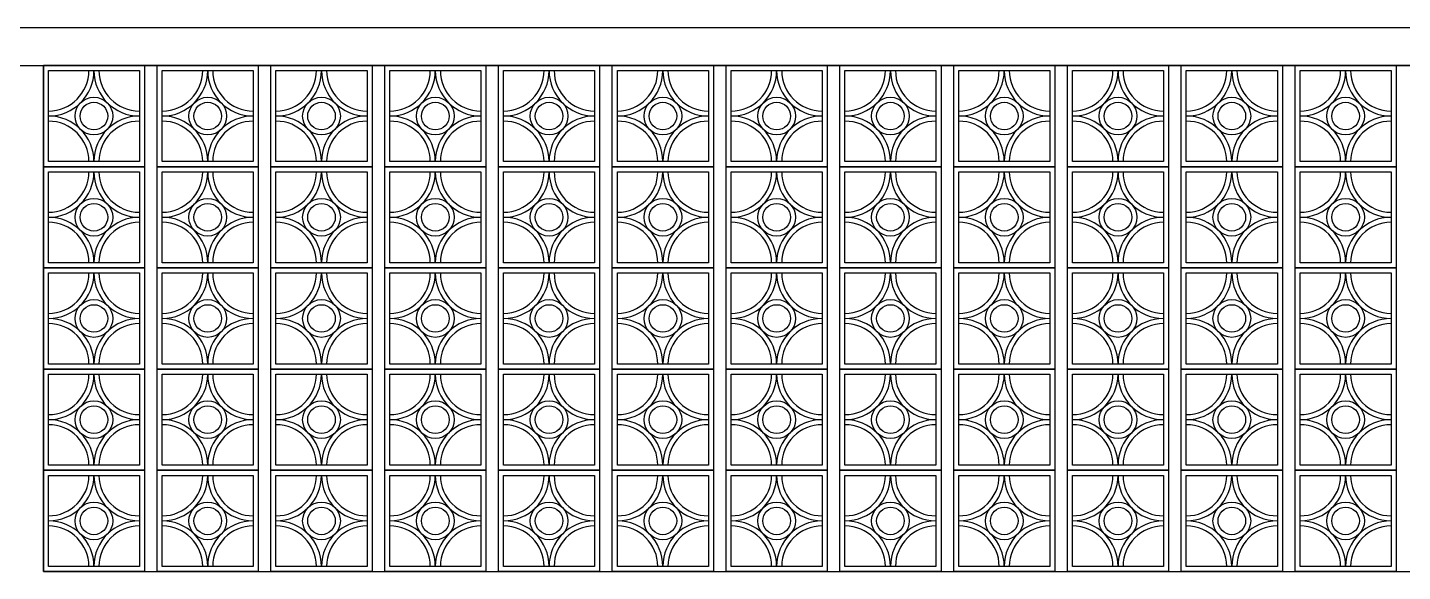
# Model space of a CAD drawing. Header units: metres. Extents: x 1422408 to 2565053, y 3723 to 80428.
# Drawn here: x 2267925.67 to 2267928.389, y 4222.563 to 4223.638 of the extents above; entities that cross this region are included whole.
import ezdxf

# ---------------------------------------------------------------- set-up
doc = ezdxf.new("R2010")
doc.units = ezdxf.units.M
doc.header["$LTSCALE"] = 3.5
doc.header["$MEASUREMENT"] = 0
doc.layers.get('0').update_dxf_attribs({"linetype": 'CONTINUOUS'})

msp = doc.modelspace()

# ---------------------------------------------------------------- linework, layer by layer
for p, q in [((2267907.48324, 4223.63794), (2267947.06833, 4223.63794)), ((2267907.48343, 4223.56294), (2267947.06853, 4223.56294))]:
    msp.add_line(p, q)
for points in [[(2267925.70107, 4223.56294), (2267925.90107, 4223.56294), (2267925.90107, 4223.36294), (2267925.70107, 4223.36294)], [(2267925.70107, 4222.56294), (2267930.85107, 4222.56294), (2267930.85107, 4223.56294), (2267925.70107, 4223.56294)], [(2267925.71107, 4223.55294), (2267925.89107, 4223.55294), (2267925.89107, 4223.37294), (2267925.71107, 4223.37294)], [(2267925.92607, 4223.56294), (2267926.12607, 4223.56294), (2267926.12607, 4223.36294), (2267925.92607, 4223.36294)], [(2267925.93607, 4223.55294), (2267926.11607, 4223.55294), (2267926.11607, 4223.37294), (2267925.93607, 4223.37294)], [(2267926.15107, 4223.56294), (2267926.35107, 4223.56294), (2267926.35107, 4223.36294), (2267926.15107, 4223.36294)], [(2267926.16107, 4223.55294), (2267926.34107, 4223.55294), (2267926.34107, 4223.37294), (2267926.16107, 4223.37294)], [(2267926.37607, 4223.56294), (2267926.57607, 4223.56294), (2267926.57607, 4223.36294), (2267926.37607, 4223.36294)], [(2267926.38607, 4223.55294), (2267926.56607, 4223.55294), (2267926.56607, 4223.37294), (2267926.38607, 4223.37294)], [(2267926.60107, 4223.56294), (2267926.80107, 4223.56294), (2267926.80107, 4223.36294), (2267926.60107, 4223.36294)], [(2267926.61107, 4223.55294), (2267926.79107, 4223.55294), (2267926.79107, 4223.37294), (2267926.61107, 4223.37294)], [(2267926.82607, 4223.56294), (2267927.02607, 4223.56294), (2267927.02607, 4223.36294), (2267926.82607, 4223.36294)], [(2267926.83607, 4223.55294), (2267927.01607, 4223.55294), (2267927.01607, 4223.37294), (2267926.83607, 4223.37294)], [(2267927.05107, 4223.56294), (2267927.25107, 4223.56294), (2267927.25107, 4223.36294), (2267927.05107, 4223.36294)], [(2267927.06107, 4223.55294), (2267927.24107, 4223.55294), (2267927.24107, 4223.37294), (2267927.06107, 4223.37294)], [(2267927.27607, 4223.56294), (2267927.47607, 4223.56294), (2267927.47607, 4223.36294), (2267927.27607, 4223.36294)], [(2267927.28607, 4223.55294), (2267927.46607, 4223.55294), (2267927.46607, 4223.37294), (2267927.28607, 4223.37294)], [(2267927.50107, 4223.56294), (2267927.70107, 4223.56294), (2267927.70107, 4223.36294), (2267927.50107, 4223.36294)], [(2267927.51107, 4223.55294), (2267927.69107, 4223.55294), (2267927.69107, 4223.37294), (2267927.51107, 4223.37294)], [(2267927.72607, 4223.56294), (2267927.92607, 4223.56294), (2267927.92607, 4223.36294), (2267927.72607, 4223.36294)], [(2267927.73607, 4223.55294), (2267927.91607, 4223.55294), (2267927.91607, 4223.37294), (2267927.73607, 4223.37294)], [(2267927.95107, 4223.56294), (2267928.15107, 4223.56294), (2267928.15107, 4223.36294), (2267927.95107, 4223.36294)], [(2267927.96107, 4223.55294), (2267928.14107, 4223.55294), (2267928.14107, 4223.37294), (2267927.96107, 4223.37294)], [(2267928.17607, 4223.56294), (2267928.37607, 4223.56294), (2267928.37607, 4223.36294), (2267928.17607, 4223.36294)], [(2267928.18607, 4223.55294), (2267928.36607, 4223.55294), (2267928.36607, 4223.37294), (2267928.18607, 4223.37294)], [(2267925.70107, 4223.36294), (2267925.90107, 4223.36294), (2267925.90107, 4223.16294), (2267925.70107, 4223.16294)], [(2267925.92607, 4223.36294), (2267926.12607, 4223.36294), (2267926.12607, 4223.16294), (2267925.92607, 4223.16294)], [(2267926.15107, 4223.36294), (2267926.35107, 4223.36294), (2267926.35107, 4223.16294), (2267926.15107, 4223.16294)], [(2267926.37607, 4223.36294), (2267926.57607, 4223.36294), (2267926.57607, 4223.16294), (2267926.37607, 4223.16294)], [(2267926.60107, 4223.36294), (2267926.80107, 4223.36294), (2267926.80107, 4223.16294), (2267926.60107, 4223.16294)], [(2267926.82607, 4223.36294), (2267927.02607, 4223.36294), (2267927.02607, 4223.16294), (2267926.82607, 4223.16294)], [(2267927.05107, 4223.36294), (2267927.25107, 4223.36294), (2267927.25107, 4223.16294), (2267927.05107, 4223.16294)], [(2267927.27607, 4223.36294), (2267927.47607, 4223.36294), (2267927.47607, 4223.16294), (2267927.27607, 4223.16294)], [(2267927.50107, 4223.36294), (2267927.70107, 4223.36294), (2267927.70107, 4223.16294), (2267927.50107, 4223.16294)], [(2267927.72607, 4223.36294), (2267927.92607, 4223.36294), (2267927.92607, 4223.16294), (2267927.72607, 4223.16294)], [(2267927.95107, 4223.36294), (2267928.15107, 4223.36294), (2267928.15107, 4223.16294), (2267927.95107, 4223.16294)], [(2267928.17607, 4223.36294), (2267928.37607, 4223.36294), (2267928.37607, 4223.16294), (2267928.17607, 4223.16294)], [(2267925.71107, 4223.35294), (2267925.89107, 4223.35294), (2267925.89107, 4223.17294), (2267925.71107, 4223.17294)], [(2267925.93607, 4223.35294), (2267926.11607, 4223.35294), (2267926.11607, 4223.17294), (2267925.93607, 4223.17294)], [(2267926.16107, 4223.35294), (2267926.34107, 4223.35294), (2267926.34107, 4223.17294), (2267926.16107, 4223.17294)], [(2267926.38607, 4223.35294), (2267926.56607, 4223.35294), (2267926.56607, 4223.17294), (2267926.38607, 4223.17294)], [(2267926.61107, 4223.35294), (2267926.79107, 4223.35294), (2267926.79107, 4223.17294), (2267926.61107, 4223.17294)], [(2267926.83607, 4223.35294), (2267927.01607, 4223.35294), (2267927.01607, 4223.17294), (2267926.83607, 4223.17294)], [(2267927.06107, 4223.35294), (2267927.24107, 4223.35294), (2267927.24107, 4223.17294), (2267927.06107, 4223.17294)], [(2267927.28607, 4223.35294), (2267927.46607, 4223.35294), (2267927.46607, 4223.17294), (2267927.28607, 4223.17294)], [(2267927.51107, 4223.35294), (2267927.69107, 4223.35294), (2267927.69107, 4223.17294), (2267927.51107, 4223.17294)], [(2267927.73607, 4223.35294), (2267927.91607, 4223.35294), (2267927.91607, 4223.17294), (2267927.73607, 4223.17294)], [(2267927.96107, 4223.35294), (2267928.14107, 4223.35294), (2267928.14107, 4223.17294), (2267927.96107, 4223.17294)], [(2267928.18607, 4223.35294), (2267928.36607, 4223.35294), (2267928.36607, 4223.17294), (2267928.18607, 4223.17294)], [(2267925.70107, 4223.16294), (2267925.90107, 4223.16294), (2267925.90107, 4222.96294), (2267925.70107, 4222.96294)], [(2267925.71107, 4223.15294), (2267925.89107, 4223.15294), (2267925.89107, 4222.97294), (2267925.71107, 4222.97294)], [(2267925.92607, 4223.16294), (2267926.12607, 4223.16294), (2267926.12607, 4222.96294), (2267925.92607, 4222.96294)], [(2267925.93607, 4223.15294), (2267926.11607, 4223.15294), (2267926.11607, 4222.97294), (2267925.93607, 4222.97294)], [(2267926.15107, 4223.16294), (2267926.35107, 4223.16294), (2267926.35107, 4222.96294), (2267926.15107, 4222.96294)], [(2267926.16107, 4223.15294), (2267926.34107, 4223.15294), (2267926.34107, 4222.97294), (2267926.16107, 4222.97294)], [(2267926.37607, 4223.16294), (2267926.57607, 4223.16294), (2267926.57607, 4222.96294), (2267926.37607, 4222.96294)], [(2267926.38607, 4223.15294), (2267926.56607, 4223.15294), (2267926.56607, 4222.97294), (2267926.38607, 4222.97294)], [(2267926.60107, 4223.16294), (2267926.80107, 4223.16294), (2267926.80107, 4222.96294), (2267926.60107, 4222.96294)], [(2267926.61107, 4223.15294), (2267926.79107, 4223.15294), (2267926.79107, 4222.97294), (2267926.61107, 4222.97294)], [(2267926.82607, 4223.16294), (2267927.02607, 4223.16294), (2267927.02607, 4222.96294), (2267926.82607, 4222.96294)], [(2267926.83607, 4223.15294), (2267927.01607, 4223.15294), (2267927.01607, 4222.97294), (2267926.83607, 4222.97294)], [(2267927.05107, 4223.16294), (2267927.25107, 4223.16294), (2267927.25107, 4222.96294), (2267927.05107, 4222.96294)], [(2267927.06107, 4223.15294), (2267927.24107, 4223.15294), (2267927.24107, 4222.97294), (2267927.06107, 4222.97294)], [(2267927.27607, 4223.16294), (2267927.47607, 4223.16294), (2267927.47607, 4222.96294), (2267927.27607, 4222.96294)], [(2267927.28607, 4223.15294), (2267927.46607, 4223.15294), (2267927.46607, 4222.97294), (2267927.28607, 4222.97294)], [(2267927.50107, 4223.16294), (2267927.70107, 4223.16294), (2267927.70107, 4222.96294), (2267927.50107, 4222.96294)], [(2267927.51107, 4223.15294), (2267927.69107, 4223.15294), (2267927.69107, 4222.97294), (2267927.51107, 4222.97294)], [(2267927.72607, 4223.16294), (2267927.92607, 4223.16294), (2267927.92607, 4222.96294), (2267927.72607, 4222.96294)], [(2267927.73607, 4223.15294), (2267927.91607, 4223.15294), (2267927.91607, 4222.97294), (2267927.73607, 4222.97294)], [(2267927.95107, 4223.16294), (2267928.15107, 4223.16294), (2267928.15107, 4222.96294), (2267927.95107, 4222.96294)], [(2267927.96107, 4223.15294), (2267928.14107, 4223.15294), (2267928.14107, 4222.97294), (2267927.96107, 4222.97294)], [(2267928.17607, 4223.16294), (2267928.37607, 4223.16294), (2267928.37607, 4222.96294), (2267928.17607, 4222.96294)], [(2267928.18607, 4223.15294), (2267928.36607, 4223.15294), (2267928.36607, 4222.97294), (2267928.18607, 4222.97294)], [(2267925.70107, 4222.96294), (2267925.90107, 4222.96294), (2267925.90107, 4222.76294), (2267925.70107, 4222.76294)], [(2267925.71107, 4222.95294), (2267925.89107, 4222.95294), (2267925.89107, 4222.77294), (2267925.71107, 4222.77294)], [(2267925.92607, 4222.96294), (2267926.12607, 4222.96294), (2267926.12607, 4222.76294), (2267925.92607, 4222.76294)], [(2267925.93607, 4222.95294), (2267926.11607, 4222.95294), (2267926.11607, 4222.77294), (2267925.93607, 4222.77294)], [(2267926.15107, 4222.96294), (2267926.35107, 4222.96294), (2267926.35107, 4222.76294), (2267926.15107, 4222.76294)], [(2267926.16107, 4222.95294), (2267926.34107, 4222.95294), (2267926.34107, 4222.77294), (2267926.16107, 4222.77294)], [(2267926.37607, 4222.96294), (2267926.57607, 4222.96294), (2267926.57607, 4222.76294), (2267926.37607, 4222.76294)], [(2267926.38607, 4222.95294), (2267926.56607, 4222.95294), (2267926.56607, 4222.77294), (2267926.38607, 4222.77294)], [(2267926.60107, 4222.96294), (2267926.80107, 4222.96294), (2267926.80107, 4222.76294), (2267926.60107, 4222.76294)], [(2267926.61107, 4222.95294), (2267926.79107, 4222.95294), (2267926.79107, 4222.77294), (2267926.61107, 4222.77294)], [(2267926.82607, 4222.96294), (2267927.02607, 4222.96294), (2267927.02607, 4222.76294), (2267926.82607, 4222.76294)], [(2267926.83607, 4222.95294), (2267927.01607, 4222.95294), (2267927.01607, 4222.77294), (2267926.83607, 4222.77294)], [(2267927.05107, 4222.96294), (2267927.25107, 4222.96294), (2267927.25107, 4222.76294), (2267927.05107, 4222.76294)], [(2267927.06107, 4222.95294), (2267927.24107, 4222.95294), (2267927.24107, 4222.77294), (2267927.06107, 4222.77294)], [(2267927.27607, 4222.96294), (2267927.47607, 4222.96294), (2267927.47607, 4222.76294), (2267927.27607, 4222.76294)], [(2267927.28607, 4222.95294), (2267927.46607, 4222.95294), (2267927.46607, 4222.77294), (2267927.28607, 4222.77294)], [(2267927.50107, 4222.96294), (2267927.70107, 4222.96294), (2267927.70107, 4222.76294), (2267927.50107, 4222.76294)], [(2267927.51107, 4222.95294), (2267927.69107, 4222.95294), (2267927.69107, 4222.77294), (2267927.51107, 4222.77294)], [(2267927.72607, 4222.96294), (2267927.92607, 4222.96294), (2267927.92607, 4222.76294), (2267927.72607, 4222.76294)], [(2267927.73607, 4222.95294), (2267927.91607, 4222.95294), (2267927.91607, 4222.77294), (2267927.73607, 4222.77294)], [(2267927.95107, 4222.96294), (2267928.15107, 4222.96294), (2267928.15107, 4222.76294), (2267927.95107, 4222.76294)], [(2267927.96107, 4222.95294), (2267928.14107, 4222.95294), (2267928.14107, 4222.77294), (2267927.96107, 4222.77294)], [(2267928.17607, 4222.96294), (2267928.37607, 4222.96294), (2267928.37607, 4222.76294), (2267928.17607, 4222.76294)], [(2267928.18607, 4222.95294), (2267928.36607, 4222.95294), (2267928.36607, 4222.77294), (2267928.18607, 4222.77294)], [(2267925.70107, 4222.76294), (2267925.90107, 4222.76294), (2267925.90107, 4222.56294), (2267925.70107, 4222.56294)], [(2267925.92607, 4222.76294), (2267926.12607, 4222.76294), (2267926.12607, 4222.56294), (2267925.92607, 4222.56294)], [(2267926.15107, 4222.76294), (2267926.35107, 4222.76294), (2267926.35107, 4222.56294), (2267926.15107, 4222.56294)], [(2267926.37607, 4222.76294), (2267926.57607, 4222.76294), (2267926.57607, 4222.56294), (2267926.37607, 4222.56294)], [(2267926.60107, 4222.76294), (2267926.80107, 4222.76294), (2267926.80107, 4222.56294), (2267926.60107, 4222.56294)], [(2267926.82607, 4222.76294), (2267927.02607, 4222.76294), (2267927.02607, 4222.56294), (2267926.82607, 4222.56294)], [(2267927.05107, 4222.76294), (2267927.25107, 4222.76294), (2267927.25107, 4222.56294), (2267927.05107, 4222.56294)], [(2267927.27607, 4222.76294), (2267927.47607, 4222.76294), (2267927.47607, 4222.56294), (2267927.27607, 4222.56294)], [(2267927.50107, 4222.76294), (2267927.70107, 4222.76294), (2267927.70107, 4222.56294), (2267927.50107, 4222.56294)], [(2267927.72607, 4222.76294), (2267927.92607, 4222.76294), (2267927.92607, 4222.56294), (2267927.72607, 4222.56294)], [(2267927.95107, 4222.76294), (2267928.15107, 4222.76294), (2267928.15107, 4222.56294), (2267927.95107, 4222.56294)], [(2267928.17607, 4222.76294), (2267928.37607, 4222.76294), (2267928.37607, 4222.56294), (2267928.17607, 4222.56294)], [(2267925.71107, 4222.75294), (2267925.89107, 4222.75294), (2267925.89107, 4222.57294), (2267925.71107, 4222.57294)], [(2267925.93607, 4222.75294), (2267926.11607, 4222.75294), (2267926.11607, 4222.57294), (2267925.93607, 4222.57294)], [(2267926.16107, 4222.75294), (2267926.34107, 4222.75294), (2267926.34107, 4222.57294), (2267926.16107, 4222.57294)], [(2267926.38607, 4222.75294), (2267926.56607, 4222.75294), (2267926.56607, 4222.57294), (2267926.38607, 4222.57294)], [(2267926.61107, 4222.75294), (2267926.79107, 4222.75294), (2267926.79107, 4222.57294), (2267926.61107, 4222.57294)], [(2267926.83607, 4222.75294), (2267927.01607, 4222.75294), (2267927.01607, 4222.57294), (2267926.83607, 4222.57294)], [(2267927.06107, 4222.75294), (2267927.24107, 4222.75294), (2267927.24107, 4222.57294), (2267927.06107, 4222.57294)], [(2267927.28607, 4222.75294), (2267927.46607, 4222.75294), (2267927.46607, 4222.57294), (2267927.28607, 4222.57294)], [(2267927.51107, 4222.75294), (2267927.69107, 4222.75294), (2267927.69107, 4222.57294), (2267927.51107, 4222.57294)], [(2267927.73607, 4222.75294), (2267927.91607, 4222.75294), (2267927.91607, 4222.57294), (2267927.73607, 4222.57294)], [(2267927.96107, 4222.75294), (2267928.14107, 4222.75294), (2267928.14107, 4222.57294), (2267927.96107, 4222.57294)], [(2267928.18607, 4222.75294), (2267928.36607, 4222.75294), (2267928.36607, 4222.57294), (2267928.18607, 4222.57294)]]:
    msp.add_lwpolyline(points, close=True)
for centre, radius in [((2267925.80107, 4223.46294), 0.03728), ((2267925.80107, 4223.46294), 0.02728), ((2267926.02607, 4223.46294), 0.03728), ((2267926.02607, 4223.46294), 0.02728), ((2267926.25107, 4223.46294), 0.03728), ((2267926.25107, 4223.46294), 0.02728), ((2267926.47607, 4223.46294), 0.03728), ((2267926.47607, 4223.46294), 0.02728), ((2267926.70107, 4223.46294), 0.03728), ((2267926.70107, 4223.46294), 0.02728), ((2267926.92607, 4223.46294), 0.03728), ((2267926.92607, 4223.46294), 0.02728), ((2267927.15107, 4223.46294), 0.03728), ((2267927.15107, 4223.46294), 0.02728), ((2267927.37607, 4223.46294), 0.03728), ((2267927.37607, 4223.46294), 0.02728), ((2267927.60107, 4223.46294), 0.03728), ((2267927.60107, 4223.46294), 0.02728), ((2267927.82607, 4223.46294), 0.03728), ((2267927.82607, 4223.46294), 0.02728), ((2267928.05107, 4223.46294), 0.03728), ((2267928.05107, 4223.46294), 0.02728), ((2267928.27607, 4223.46294), 0.03728), ((2267928.27607, 4223.46294), 0.02728), ((2267925.80107, 4223.26294), 0.03728), ((2267926.02607, 4223.26294), 0.03728), ((2267926.25107, 4223.26294), 0.03728), ((2267926.47607, 4223.26294), 0.03728), ((2267926.70107, 4223.26294), 0.03728), ((2267926.92607, 4223.26294), 0.03728), ((2267927.15107, 4223.26294), 0.03728), ((2267927.37607, 4223.26294), 0.03728), ((2267927.60107, 4223.26294), 0.03728), ((2267927.82607, 4223.26294), 0.03728), ((2267928.05107, 4223.26294), 0.03728), ((2267928.27607, 4223.26294), 0.03728), ((2267925.80107, 4223.26294), 0.02728), ((2267926.02607, 4223.26294), 0.02728), ((2267926.25107, 4223.26294), 0.02728), ((2267926.47607, 4223.26294), 0.02728), ((2267926.70107, 4223.26294), 0.02728), ((2267926.92607, 4223.26294), 0.02728), ((2267927.15107, 4223.26294), 0.02728), ((2267927.37607, 4223.26294), 0.02728), ((2267927.60107, 4223.26294), 0.02728), ((2267927.82607, 4223.26294), 0.02728), ((2267928.05107, 4223.26294), 0.02728), ((2267928.27607, 4223.26294), 0.02728), ((2267925.80107, 4223.06294), 0.03728), ((2267925.80107, 4223.06294), 0.02728), ((2267926.02607, 4223.06294), 0.03728), ((2267926.02607, 4223.06294), 0.02728), ((2267926.25107, 4223.06294), 0.03728), ((2267926.25107, 4223.06294), 0.02728), ((2267926.47607, 4223.06294), 0.03728), ((2267926.47607, 4223.06294), 0.02728), ((2267926.70107, 4223.06294), 0.03728), ((2267926.70107, 4223.06294), 0.02728), ((2267926.92607, 4223.06294), 0.03728), ((2267926.92607, 4223.06294), 0.02728), ((2267927.15107, 4223.06294), 0.03728), ((2267927.15107, 4223.06294), 0.02728), ((2267927.37607, 4223.06294), 0.03728), ((2267927.37607, 4223.06294), 0.02728), ((2267927.60107, 4223.06294), 0.03728), ((2267927.60107, 4223.06294), 0.02728), ((2267927.82607, 4223.06294), 0.03728), ((2267927.82607, 4223.06294), 0.02728), ((2267928.05107, 4223.06294), 0.03728), ((2267928.05107, 4223.06294), 0.02728), ((2267928.27607, 4223.06294), 0.03728), ((2267928.27607, 4223.06294), 0.02728), ((2267925.80107, 4222.86294), 0.03728), ((2267926.02607, 4222.86294), 0.03728), ((2267926.25107, 4222.86294), 0.03728), ((2267926.47607, 4222.86294), 0.03728), ((2267926.70107, 4222.86294), 0.03728), ((2267926.92607, 4222.86294), 0.03728), ((2267927.15107, 4222.86294), 0.03728), ((2267927.37607, 4222.86294), 0.03728), ((2267927.60107, 4222.86294), 0.03728), ((2267927.82607, 4222.86294), 0.03728), ((2267928.05107, 4222.86294), 0.03728), ((2267928.27607, 4222.86294), 0.03728), ((2267925.80107, 4222.86294), 0.02728), ((2267926.02607, 4222.86294), 0.02728), ((2267926.25107, 4222.86294), 0.02728), ((2267926.47607, 4222.86294), 0.02728), ((2267926.70107, 4222.86294), 0.02728), ((2267926.92607, 4222.86294), 0.02728), ((2267927.15107, 4222.86294), 0.02728), ((2267927.37607, 4222.86294), 0.02728), ((2267927.60107, 4222.86294), 0.02728), ((2267927.82607, 4222.86294), 0.02728), ((2267928.05107, 4222.86294), 0.02728), ((2267928.27607, 4222.86294), 0.02728), ((2267925.80107, 4222.66294), 0.03728), ((2267925.80107, 4222.66294), 0.02728), ((2267926.02607, 4222.66294), 0.03728), ((2267926.02607, 4222.66294), 0.02728), ((2267926.25107, 4222.66294), 0.03728), ((2267926.25107, 4222.66294), 0.02728), ((2267926.47607, 4222.66294), 0.03728), ((2267926.47607, 4222.66294), 0.02728), ((2267926.70107, 4222.66294), 0.03728), ((2267926.70107, 4222.66294), 0.02728), ((2267926.92607, 4222.66294), 0.03728), ((2267926.92607, 4222.66294), 0.02728), ((2267927.15107, 4222.66294), 0.03728), ((2267927.15107, 4222.66294), 0.02728), ((2267927.37607, 4222.66294), 0.03728), ((2267927.37607, 4222.66294), 0.02728), ((2267927.60107, 4222.66294), 0.03728), ((2267927.60107, 4222.66294), 0.02728), ((2267927.82607, 4222.66294), 0.03728), ((2267927.82607, 4222.66294), 0.02728), ((2267928.05107, 4222.66294), 0.03728), ((2267928.05107, 4222.66294), 0.02728), ((2267928.27607, 4222.66294), 0.03728), ((2267928.27607, 4222.66294), 0.02728)]:
    msp.add_circle(centre, radius)
for centre, radius, start, end in [((2267925.71107, 4223.55294), 0.09, 270, 0), ((2267925.71107, 4223.55294), 0.08, 270, 0), ((2267925.89107, 4223.55294), 0.09, 180, 270), ((2267925.89107, 4223.55294), 0.08, 180, 270), ((2267925.93607, 4223.55294), 0.09, 270, 0), ((2267925.93607, 4223.55294), 0.08, 270, 0), ((2267926.11607, 4223.55294), 0.09, 180, 270), ((2267926.11607, 4223.55294), 0.08, 180, 270), ((2267926.16107, 4223.55294), 0.09, 270, 0), ((2267926.16107, 4223.55294), 0.08, 270, 0), ((2267926.34107, 4223.55294), 0.09, 180, 270), ((2267926.34107, 4223.55294), 0.08, 180, 270), ((2267926.38607, 4223.55294), 0.09, 270, 0), ((2267926.38607, 4223.55294), 0.08, 270, 0), ((2267926.56607, 4223.55294), 0.09, 180, 270), ((2267926.56607, 4223.55294), 0.08, 180, 270), ((2267926.61107, 4223.55294), 0.09, 270, 0), ((2267926.61107, 4223.55294), 0.08, 270, 0), ((2267926.79107, 4223.55294), 0.09, 180, 270), ((2267926.79107, 4223.55294), 0.08, 180, 270), ((2267926.83607, 4223.55294), 0.09, 270, 0), ((2267926.83607, 4223.55294), 0.08, 270, 0), ((2267927.01607, 4223.55294), 0.09, 180, 270), ((2267927.01607, 4223.55294), 0.08, 180, 270), ((2267927.06107, 4223.55294), 0.09, 270, 0), ((2267927.06107, 4223.55294), 0.08, 270, 0), ((2267927.24107, 4223.55294), 0.09, 180, 270), ((2267927.24107, 4223.55294), 0.08, 180, 270), ((2267927.28607, 4223.55294), 0.09, 270, 0), ((2267927.28607, 4223.55294), 0.08, 270, 0), ((2267927.46607, 4223.55294), 0.09, 180, 270), ((2267927.46607, 4223.55294), 0.08, 180, 270), ((2267927.51107, 4223.55294), 0.09, 270, 0), ((2267927.51107, 4223.55294), 0.08, 270, 0), ((2267927.69107, 4223.55294), 0.09, 180, 270), ((2267927.69107, 4223.55294), 0.08, 180, 270), ((2267927.73607, 4223.55294), 0.09, 270, 0), ((2267927.73607, 4223.55294), 0.08, 270, 0), ((2267927.91607, 4223.55294), 0.09, 180, 270), ((2267927.91607, 4223.55294), 0.08, 180, 270), ((2267927.96107, 4223.55294), 0.09, 270, 0), ((2267927.96107, 4223.55294), 0.08, 270, 0), ((2267928.14107, 4223.55294), 0.09, 180, 270), ((2267928.14107, 4223.55294), 0.08, 180, 270), ((2267928.18607, 4223.55294), 0.09, 270, 0), ((2267928.18607, 4223.55294), 0.08, 270, 0), ((2267928.36607, 4223.55294), 0.09, 180, 270), ((2267928.36607, 4223.55294), 0.08, 180, 270), ((2267925.71107, 4223.37294), 0.09, 0, 90), ((2267925.89107, 4223.37294), 0.09, 90, 180), ((2267925.93607, 4223.37294), 0.09, 0, 90), ((2267926.11607, 4223.37294), 0.09, 90, 180), ((2267926.16107, 4223.37294), 0.09, 0, 90), ((2267926.34107, 4223.37294), 0.09, 90, 180), ((2267926.38607, 4223.37294), 0.09, 0, 90), ((2267926.56607, 4223.37294), 0.09, 90, 180), ((2267926.61107, 4223.37294), 0.09, 0, 90), ((2267926.79107, 4223.37294), 0.09, 90, 180), ((2267926.83607, 4223.37294), 0.09, 0, 90), ((2267927.01607, 4223.37294), 0.09, 90, 180), ((2267927.06107, 4223.37294), 0.09, 0, 90), ((2267927.24107, 4223.37294), 0.09, 90, 180), ((2267927.28607, 4223.37294), 0.09, 0, 90), ((2267927.46607, 4223.37294), 0.09, 90, 180), ((2267927.51107, 4223.37294), 0.09, 0, 90), ((2267927.69107, 4223.37294), 0.09, 90, 180), ((2267927.73607, 4223.37294), 0.09, 0, 90), ((2267927.91607, 4223.37294), 0.09, 90, 180), ((2267927.96107, 4223.37294), 0.09, 0, 90), ((2267928.14107, 4223.37294), 0.09, 90, 180), ((2267928.18607, 4223.37294), 0.09, 0, 90), ((2267928.36607, 4223.37294), 0.09, 90, 180), ((2267925.71107, 4223.37294), 0.08, 0, 90), ((2267925.89107, 4223.37294), 0.08, 90, 180), ((2267925.93607, 4223.37294), 0.08, 0, 90), ((2267926.11607, 4223.37294), 0.08, 90, 180), ((2267926.16107, 4223.37294), 0.08, 0, 90), ((2267926.34107, 4223.37294), 0.08, 90, 180), ((2267926.38607, 4223.37294), 0.08, 0, 90), ((2267926.56607, 4223.37294), 0.08, 90, 180), ((2267926.61107, 4223.37294), 0.08, 0, 90), ((2267926.79107, 4223.37294), 0.08, 90, 180), ((2267926.83607, 4223.37294), 0.08, 0, 90), ((2267927.01607, 4223.37294), 0.08, 90, 180), ((2267927.06107, 4223.37294), 0.08, 0, 90), ((2267927.24107, 4223.37294), 0.08, 90, 180), ((2267927.28607, 4223.37294), 0.08, 0, 90), ((2267927.46607, 4223.37294), 0.08, 90, 180), ((2267927.51107, 4223.37294), 0.08, 0, 90), ((2267927.69107, 4223.37294), 0.08, 90, 180), ((2267927.73607, 4223.37294), 0.08, 0, 90), ((2267927.91607, 4223.37294), 0.08, 90, 180), ((2267927.96107, 4223.37294), 0.08, 0, 90), ((2267928.14107, 4223.37294), 0.08, 90, 180), ((2267928.18607, 4223.37294), 0.08, 0, 90), ((2267928.36607, 4223.37294), 0.08, 90, 180), ((2267925.71107, 4223.35294), 0.09, 270, 0), ((2267925.71107, 4223.35294), 0.08, 270, 0), ((2267925.89107, 4223.35294), 0.09, 180, 270), ((2267925.89107, 4223.35294), 0.08, 180, 270), ((2267925.93607, 4223.35294), 0.09, 270, 0), ((2267925.93607, 4223.35294), 0.08, 270, 0), ((2267926.11607, 4223.35294), 0.09, 180, 270), ((2267926.11607, 4223.35294), 0.08, 180, 270), ((2267926.16107, 4223.35294), 0.09, 270, 0), ((2267926.16107, 4223.35294), 0.08, 270, 0), ((2267926.34107, 4223.35294), 0.09, 180, 270), ((2267926.34107, 4223.35294), 0.08, 180, 270), ((2267926.38607, 4223.35294), 0.09, 270, 0), ((2267926.38607, 4223.35294), 0.08, 270, 0), ((2267926.56607, 4223.35294), 0.09, 180, 270), ((2267926.56607, 4223.35294), 0.08, 180, 270), ((2267926.61107, 4223.35294), 0.09, 270, 0), ((2267926.61107, 4223.35294), 0.08, 270, 0), ((2267926.79107, 4223.35294), 0.09, 180, 270), ((2267926.79107, 4223.35294), 0.08, 180, 270), ((2267926.83607, 4223.35294), 0.09, 270, 0), ((2267926.83607, 4223.35294), 0.08, 270, 0), ((2267927.01607, 4223.35294), 0.09, 180, 270), ((2267927.01607, 4223.35294), 0.08, 180, 270), ((2267927.06107, 4223.35294), 0.09, 270, 0), ((2267927.06107, 4223.35294), 0.08, 270, 0), ((2267927.24107, 4223.35294), 0.09, 180, 270), ((2267927.24107, 4223.35294), 0.08, 180, 270), ((2267927.28607, 4223.35294), 0.09, 270, 0), ((2267927.28607, 4223.35294), 0.08, 270, 0), ((2267927.46607, 4223.35294), 0.09, 180, 270), ((2267927.46607, 4223.35294), 0.08, 180, 270), ((2267927.51107, 4223.35294), 0.09, 270, 0), ((2267927.51107, 4223.35294), 0.08, 270, 0), ((2267927.69107, 4223.35294), 0.09, 180, 270), ((2267927.69107, 4223.35294), 0.08, 180, 270), ((2267927.73607, 4223.35294), 0.09, 270, 0), ((2267927.73607, 4223.35294), 0.08, 270, 0), ((2267927.91607, 4223.35294), 0.09, 180, 270), ((2267927.91607, 4223.35294), 0.08, 180, 270), ((2267927.96107, 4223.35294), 0.09, 270, 0), ((2267927.96107, 4223.35294), 0.08, 270, 0), ((2267928.14107, 4223.35294), 0.09, 180, 270), ((2267928.14107, 4223.35294), 0.08, 180, 270), ((2267928.18607, 4223.35294), 0.09, 270, 0), ((2267928.18607, 4223.35294), 0.08, 270, 0), ((2267928.36607, 4223.35294), 0.09, 180, 270), ((2267928.36607, 4223.35294), 0.08, 180, 270), ((2267925.71107, 4223.17294), 0.09, 0, 90), ((2267925.71107, 4223.17294), 0.08, 0, 90), ((2267925.89107, 4223.17294), 0.09, 90, 180), ((2267925.89107, 4223.17294), 0.08, 90, 180), ((2267925.93607, 4223.17294), 0.09, 0, 90), ((2267925.93607, 4223.17294), 0.08, 0, 90), ((2267926.11607, 4223.17294), 0.09, 90, 180), ((2267926.11607, 4223.17294), 0.08, 90, 180), ((2267926.16107, 4223.17294), 0.09, 0, 90), ((2267926.16107, 4223.17294), 0.08, 0, 90), ((2267926.34107, 4223.17294), 0.09, 90, 180), ((2267926.34107, 4223.17294), 0.08, 90, 180), ((2267926.38607, 4223.17294), 0.09, 0, 90), ((2267926.38607, 4223.17294), 0.08, 0, 90), ((2267926.56607, 4223.17294), 0.09, 90, 180), ((2267926.56607, 4223.17294), 0.08, 90, 180), ((2267926.61107, 4223.17294), 0.09, 0, 90), ((2267926.61107, 4223.17294), 0.08, 0, 90), ((2267926.79107, 4223.17294), 0.09, 90, 180), ((2267926.79107, 4223.17294), 0.08, 90, 180), ((2267926.83607, 4223.17294), 0.09, 0, 90), ((2267926.83607, 4223.17294), 0.08, 0, 90), ((2267927.01607, 4223.17294), 0.09, 90, 180), ((2267927.01607, 4223.17294), 0.08, 90, 180), ((2267927.06107, 4223.17294), 0.09, 0, 90), ((2267927.06107, 4223.17294), 0.08, 0, 90), ((2267927.24107, 4223.17294), 0.09, 90, 180), ((2267927.24107, 4223.17294), 0.08, 90, 180), ((2267927.28607, 4223.17294), 0.09, 0, 90), ((2267927.28607, 4223.17294), 0.08, 0, 90), ((2267927.46607, 4223.17294), 0.09, 90, 180), ((2267927.46607, 4223.17294), 0.08, 90, 180), ((2267927.51107, 4223.17294), 0.09, 0, 90), ((2267927.51107, 4223.17294), 0.08, 0, 90), ((2267927.69107, 4223.17294), 0.09, 90, 180), ((2267927.69107, 4223.17294), 0.08, 90, 180), ((2267927.73607, 4223.17294), 0.09, 0, 90), ((2267927.73607, 4223.17294), 0.08, 0, 90), ((2267927.91607, 4223.17294), 0.09, 90, 180), ((2267927.91607, 4223.17294), 0.08, 90, 180), ((2267927.96107, 4223.17294), 0.09, 0, 90), ((2267927.96107, 4223.17294), 0.08, 0, 90), ((2267928.14107, 4223.17294), 0.09, 90, 180), ((2267928.14107, 4223.17294), 0.08, 90, 180), ((2267928.18607, 4223.17294), 0.09, 0, 90), ((2267928.18607, 4223.17294), 0.08, 0, 90), ((2267928.36607, 4223.17294), 0.09, 90, 180), ((2267928.36607, 4223.17294), 0.08, 90, 180), ((2267925.71107, 4223.15294), 0.09, 270, 0), ((2267925.71107, 4223.15294), 0.08, 270, 0), ((2267925.89107, 4223.15294), 0.09, 180, 270), ((2267925.89107, 4223.15294), 0.08, 180, 270), ((2267925.93607, 4223.15294), 0.09, 270, 0), ((2267925.93607, 4223.15294), 0.08, 270, 0), ((2267926.11607, 4223.15294), 0.09, 180, 270), ((2267926.11607, 4223.15294), 0.08, 180, 270), ((2267926.16107, 4223.15294), 0.09, 270, 0), ((2267926.16107, 4223.15294), 0.08, 270, 0), ((2267926.34107, 4223.15294), 0.09, 180, 270), ((2267926.34107, 4223.15294), 0.08, 180, 270), ((2267926.38607, 4223.15294), 0.09, 270, 0), ((2267926.38607, 4223.15294), 0.08, 270, 0), ((2267926.56607, 4223.15294), 0.09, 180, 270), ((2267926.56607, 4223.15294), 0.08, 180, 270), ((2267926.61107, 4223.15294), 0.09, 270, 0), ((2267926.61107, 4223.15294), 0.08, 270, 0), ((2267926.79107, 4223.15294), 0.09, 180, 270), ((2267926.79107, 4223.15294), 0.08, 180, 270), ((2267926.83607, 4223.15294), 0.09, 270, 0), ((2267926.83607, 4223.15294), 0.08, 270, 0), ((2267927.01607, 4223.15294), 0.09, 180, 270), ((2267927.01607, 4223.15294), 0.08, 180, 270), ((2267927.06107, 4223.15294), 0.09, 270, 0), ((2267927.06107, 4223.15294), 0.08, 270, 0), ((2267927.24107, 4223.15294), 0.09, 180, 270), ((2267927.24107, 4223.15294), 0.08, 180, 270), ((2267927.28607, 4223.15294), 0.09, 270, 0), ((2267927.28607, 4223.15294), 0.08, 270, 0), ((2267927.46607, 4223.15294), 0.09, 180, 270), ((2267927.46607, 4223.15294), 0.08, 180, 270), ((2267927.51107, 4223.15294), 0.09, 270, 0), ((2267927.51107, 4223.15294), 0.08, 270, 0), ((2267927.69107, 4223.15294), 0.09, 180, 270), ((2267927.69107, 4223.15294), 0.08, 180, 270), ((2267927.73607, 4223.15294), 0.09, 270, 0), ((2267927.73607, 4223.15294), 0.08, 270, 0), ((2267927.91607, 4223.15294), 0.09, 180, 270), ((2267927.91607, 4223.15294), 0.08, 180, 270), ((2267927.96107, 4223.15294), 0.09, 270, 0), ((2267927.96107, 4223.15294), 0.08, 270, 0), ((2267928.14107, 4223.15294), 0.09, 180, 270), ((2267928.14107, 4223.15294), 0.08, 180, 270), ((2267928.18607, 4223.15294), 0.09, 270, 0), ((2267928.18607, 4223.15294), 0.08, 270, 0), ((2267928.36607, 4223.15294), 0.09, 180, 270), ((2267928.36607, 4223.15294), 0.08, 180, 270), ((2267925.71107, 4222.97294), 0.09, 0, 90), ((2267925.89107, 4222.97294), 0.09, 90, 180), ((2267925.93607, 4222.97294), 0.09, 0, 90), ((2267926.11607, 4222.97294), 0.09, 90, 180), ((2267926.16107, 4222.97294), 0.09, 0, 90), ((2267926.34107, 4222.97294), 0.09, 90, 180), ((2267926.38607, 4222.97294), 0.09, 0, 90), ((2267926.56607, 4222.97294), 0.09, 90, 180), ((2267926.61107, 4222.97294), 0.09, 0, 90), ((2267926.79107, 4222.97294), 0.09, 90, 180), ((2267926.83607, 4222.97294), 0.09, 0, 90), ((2267927.01607, 4222.97294), 0.09, 90, 180), ((2267927.06107, 4222.97294), 0.09, 0, 90), ((2267927.24107, 4222.97294), 0.09, 90, 180), ((2267927.28607, 4222.97294), 0.09, 0, 90), ((2267927.46607, 4222.97294), 0.09, 90, 180), ((2267927.51107, 4222.97294), 0.09, 0, 90), ((2267927.69107, 4222.97294), 0.09, 90, 180), ((2267927.73607, 4222.97294), 0.09, 0, 90), ((2267927.91607, 4222.97294), 0.09, 90, 180), ((2267927.96107, 4222.97294), 0.09, 0, 90), ((2267928.14107, 4222.97294), 0.09, 90, 180), ((2267928.18607, 4222.97294), 0.09, 0, 90), ((2267928.36607, 4222.97294), 0.09, 90, 180), ((2267925.71107, 4222.97294), 0.08, 0, 90), ((2267925.89107, 4222.97294), 0.08, 90, 180), ((2267925.93607, 4222.97294), 0.08, 0, 90), ((2267926.11607, 4222.97294), 0.08, 90, 180), ((2267926.16107, 4222.97294), 0.08, 0, 90), ((2267926.34107, 4222.97294), 0.08, 90, 180), ((2267926.38607, 4222.97294), 0.08, 0, 90), ((2267926.56607, 4222.97294), 0.08, 90, 180), ((2267926.61107, 4222.97294), 0.08, 0, 90), ((2267926.79107, 4222.97294), 0.08, 90, 180), ((2267926.83607, 4222.97294), 0.08, 0, 90), ((2267927.01607, 4222.97294), 0.08, 90, 180), ((2267927.06107, 4222.97294), 0.08, 0, 90), ((2267927.24107, 4222.97294), 0.08, 90, 180), ((2267927.28607, 4222.97294), 0.08, 0, 90), ((2267927.46607, 4222.97294), 0.08, 90, 180), ((2267927.51107, 4222.97294), 0.08, 0, 90), ((2267927.69107, 4222.97294), 0.08, 90, 180), ((2267927.73607, 4222.97294), 0.08, 0, 90), ((2267927.91607, 4222.97294), 0.08, 90, 180), ((2267927.96107, 4222.97294), 0.08, 0, 90), ((2267928.14107, 4222.97294), 0.08, 90, 180), ((2267928.18607, 4222.97294), 0.08, 0, 90), ((2267928.36607, 4222.97294), 0.08, 90, 180), ((2267925.71107, 4222.95294), 0.09, 270, 0), ((2267925.71107, 4222.95294), 0.08, 270, 0), ((2267925.89107, 4222.95294), 0.09, 180, 270), ((2267925.89107, 4222.95294), 0.08, 180, 270), ((2267925.93607, 4222.95294), 0.09, 270, 0), ((2267925.93607, 4222.95294), 0.08, 270, 0), ((2267926.11607, 4222.95294), 0.09, 180, 270), ((2267926.11607, 4222.95294), 0.08, 180, 270), ((2267926.16107, 4222.95294), 0.09, 270, 0), ((2267926.16107, 4222.95294), 0.08, 270, 0), ((2267926.34107, 4222.95294), 0.09, 180, 270), ((2267926.34107, 4222.95294), 0.08, 180, 270), ((2267926.38607, 4222.95294), 0.09, 270, 0), ((2267926.38607, 4222.95294), 0.08, 270, 0), ((2267926.56607, 4222.95294), 0.09, 180, 270), ((2267926.56607, 4222.95294), 0.08, 180, 270), ((2267926.61107, 4222.95294), 0.09, 270, 0), ((2267926.61107, 4222.95294), 0.08, 270, 0), ((2267926.79107, 4222.95294), 0.09, 180, 270), ((2267926.79107, 4222.95294), 0.08, 180, 270), ((2267926.83607, 4222.95294), 0.09, 270, 0), ((2267926.83607, 4222.95294), 0.08, 270, 0), ((2267927.01607, 4222.95294), 0.09, 180, 270), ((2267927.01607, 4222.95294), 0.08, 180, 270), ((2267927.06107, 4222.95294), 0.09, 270, 0), ((2267927.06107, 4222.95294), 0.08, 270, 0), ((2267927.24107, 4222.95294), 0.09, 180, 270), ((2267927.24107, 4222.95294), 0.08, 180, 270), ((2267927.28607, 4222.95294), 0.09, 270, 0), ((2267927.28607, 4222.95294), 0.08, 270, 0), ((2267927.46607, 4222.95294), 0.09, 180, 270), ((2267927.46607, 4222.95294), 0.08, 180, 270), ((2267927.51107, 4222.95294), 0.09, 270, 0), ((2267927.51107, 4222.95294), 0.08, 270, 0), ((2267927.69107, 4222.95294), 0.09, 180, 270), ((2267927.69107, 4222.95294), 0.08, 180, 270), ((2267927.73607, 4222.95294), 0.09, 270, 0), ((2267927.73607, 4222.95294), 0.08, 270, 0), ((2267927.91607, 4222.95294), 0.09, 180, 270), ((2267927.91607, 4222.95294), 0.08, 180, 270), ((2267927.96107, 4222.95294), 0.09, 270, 0), ((2267927.96107, 4222.95294), 0.08, 270, 0), ((2267928.14107, 4222.95294), 0.09, 180, 270), ((2267928.14107, 4222.95294), 0.08, 180, 270), ((2267928.18607, 4222.95294), 0.09, 270, 0), ((2267928.18607, 4222.95294), 0.08, 270, 0), ((2267928.36607, 4222.95294), 0.09, 180, 270), ((2267928.36607, 4222.95294), 0.08, 180, 270), ((2267925.71107, 4222.77294), 0.09, 0, 90), ((2267925.71107, 4222.77294), 0.08, 0, 90), ((2267925.89107, 4222.77294), 0.09, 90, 180), ((2267925.89107, 4222.77294), 0.08, 90, 180), ((2267925.93607, 4222.77294), 0.09, 0, 90), ((2267925.93607, 4222.77294), 0.08, 0, 90), ((2267926.11607, 4222.77294), 0.09, 90, 180), ((2267926.11607, 4222.77294), 0.08, 90, 180), ((2267926.16107, 4222.77294), 0.09, 0, 90), ((2267926.16107, 4222.77294), 0.08, 0, 90), ((2267926.34107, 4222.77294), 0.09, 90, 180), ((2267926.34107, 4222.77294), 0.08, 90, 180), ((2267926.38607, 4222.77294), 0.09, 0, 90), ((2267926.38607, 4222.77294), 0.08, 0, 90), ((2267926.56607, 4222.77294), 0.09, 90, 180), ((2267926.56607, 4222.77294), 0.08, 90, 180), ((2267926.61107, 4222.77294), 0.09, 0, 90), ((2267926.61107, 4222.77294), 0.08, 0, 90), ((2267926.79107, 4222.77294), 0.09, 90, 180), ((2267926.79107, 4222.77294), 0.08, 90, 180), ((2267926.83607, 4222.77294), 0.09, 0, 90), ((2267926.83607, 4222.77294), 0.08, 0, 90), ((2267927.01607, 4222.77294), 0.09, 90, 180), ((2267927.01607, 4222.77294), 0.08, 90, 180), ((2267927.06107, 4222.77294), 0.09, 0, 90), ((2267927.06107, 4222.77294), 0.08, 0, 90), ((2267927.24107, 4222.77294), 0.09, 90, 180), ((2267927.24107, 4222.77294), 0.08, 90, 180), ((2267927.28607, 4222.77294), 0.09, 0, 90), ((2267927.28607, 4222.77294), 0.08, 0, 90), ((2267927.46607, 4222.77294), 0.09, 90, 180), ((2267927.46607, 4222.77294), 0.08, 90, 180), ((2267927.51107, 4222.77294), 0.09, 0, 90), ((2267927.51107, 4222.77294), 0.08, 0, 90), ((2267927.69107, 4222.77294), 0.09, 90, 180), ((2267927.69107, 4222.77294), 0.08, 90, 180), ((2267927.73607, 4222.77294), 0.09, 0, 90), ((2267927.73607, 4222.77294), 0.08, 0, 90), ((2267927.91607, 4222.77294), 0.09, 90, 180), ((2267927.91607, 4222.77294), 0.08, 90, 180), ((2267927.96107, 4222.77294), 0.09, 0, 90), ((2267927.96107, 4222.77294), 0.08, 0, 90), ((2267928.14107, 4222.77294), 0.09, 90, 180), ((2267928.14107, 4222.77294), 0.08, 90, 180), ((2267928.18607, 4222.77294), 0.09, 0, 90), ((2267928.18607, 4222.77294), 0.08, 0, 90), ((2267928.36607, 4222.77294), 0.09, 90, 180), ((2267928.36607, 4222.77294), 0.08, 90, 180), ((2267925.71107, 4222.75294), 0.09, 270, 0), ((2267925.71107, 4222.75294), 0.08, 270, 0), ((2267925.89107, 4222.75294), 0.09, 180, 270), ((2267925.89107, 4222.75294), 0.08, 180, 270), ((2267925.93607, 4222.75294), 0.09, 270, 0), ((2267925.93607, 4222.75294), 0.08, 270, 0), ((2267926.11607, 4222.75294), 0.09, 180, 270), ((2267926.11607, 4222.75294), 0.08, 180, 270), ((2267926.16107, 4222.75294), 0.09, 270, 0), ((2267926.16107, 4222.75294), 0.08, 270, 0), ((2267926.34107, 4222.75294), 0.09, 180, 270), ((2267926.34107, 4222.75294), 0.08, 180, 270), ((2267926.38607, 4222.75294), 0.09, 270, 0), ((2267926.38607, 4222.75294), 0.08, 270, 0), ((2267926.56607, 4222.75294), 0.09, 180, 270), ((2267926.56607, 4222.75294), 0.08, 180, 270), ((2267926.61107, 4222.75294), 0.09, 270, 0), ((2267926.61107, 4222.75294), 0.08, 270, 0), ((2267926.79107, 4222.75294), 0.09, 180, 270), ((2267926.79107, 4222.75294), 0.08, 180, 270), ((2267926.83607, 4222.75294), 0.09, 270, 0), ((2267926.83607, 4222.75294), 0.08, 270, 0), ((2267927.01607, 4222.75294), 0.09, 180, 270), ((2267927.01607, 4222.75294), 0.08, 180, 270), ((2267927.06107, 4222.75294), 0.09, 270, 0), ((2267927.06107, 4222.75294), 0.08, 270, 0), ((2267927.24107, 4222.75294), 0.09, 180, 270), ((2267927.24107, 4222.75294), 0.08, 180, 270), ((2267927.28607, 4222.75294), 0.09, 270, 0), ((2267927.28607, 4222.75294), 0.08, 270, 0), ((2267927.46607, 4222.75294), 0.09, 180, 270), ((2267927.46607, 4222.75294), 0.08, 180, 270), ((2267927.51107, 4222.75294), 0.09, 270, 0), ((2267927.51107, 4222.75294), 0.08, 270, 0), ((2267927.69107, 4222.75294), 0.09, 180, 270), ((2267927.69107, 4222.75294), 0.08, 180, 270), ((2267927.73607, 4222.75294), 0.09, 270, 0), ((2267927.73607, 4222.75294), 0.08, 270, 0), ((2267927.91607, 4222.75294), 0.09, 180, 270), ((2267927.91607, 4222.75294), 0.08, 180, 270), ((2267927.96107, 4222.75294), 0.09, 270, 0), ((2267927.96107, 4222.75294), 0.08, 270, 0), ((2267928.14107, 4222.75294), 0.09, 180, 270), ((2267928.14107, 4222.75294), 0.08, 180, 270), ((2267928.18607, 4222.75294), 0.09, 270, 0), ((2267928.18607, 4222.75294), 0.08, 270, 0), ((2267928.36607, 4222.75294), 0.09, 180, 270), ((2267928.36607, 4222.75294), 0.08, 180, 270), ((2267925.71107, 4222.57294), 0.09, 0, 90), ((2267925.71107, 4222.57294), 0.08, 0, 90), ((2267925.89107, 4222.57294), 0.09, 90, 180), ((2267925.89107, 4222.57294), 0.08, 90, 180), ((2267925.93607, 4222.57294), 0.09, 0, 90), ((2267925.93607, 4222.57294), 0.08, 0, 90), ((2267926.11607, 4222.57294), 0.09, 90, 180), ((2267926.11607, 4222.57294), 0.08, 90, 180), ((2267926.16107, 4222.57294), 0.09, 0, 90), ((2267926.16107, 4222.57294), 0.08, 0, 90), ((2267926.34107, 4222.57294), 0.09, 90, 180), ((2267926.34107, 4222.57294), 0.08, 90, 180), ((2267926.38607, 4222.57294), 0.09, 0, 90), ((2267926.38607, 4222.57294), 0.08, 0, 90), ((2267926.56607, 4222.57294), 0.09, 90, 180), ((2267926.56607, 4222.57294), 0.08, 90, 180), ((2267926.61107, 4222.57294), 0.09, 0, 90), ((2267926.61107, 4222.57294), 0.08, 0, 90), ((2267926.79107, 4222.57294), 0.09, 90, 180), ((2267926.79107, 4222.57294), 0.08, 90, 180), ((2267926.83607, 4222.57294), 0.09, 0, 90), ((2267926.83607, 4222.57294), 0.08, 0, 90), ((2267927.01607, 4222.57294), 0.09, 90, 180), ((2267927.01607, 4222.57294), 0.08, 90, 180), ((2267927.06107, 4222.57294), 0.09, 0, 90), ((2267927.06107, 4222.57294), 0.08, 0, 90), ((2267927.24107, 4222.57294), 0.09, 90, 180), ((2267927.24107, 4222.57294), 0.08, 90, 180), ((2267927.28607, 4222.57294), 0.09, 0, 90), ((2267927.28607, 4222.57294), 0.08, 0, 90), ((2267927.46607, 4222.57294), 0.09, 90, 180), ((2267927.46607, 4222.57294), 0.08, 90, 180), ((2267927.51107, 4222.57294), 0.09, 0, 90), ((2267927.51107, 4222.57294), 0.08, 0, 90), ((2267927.69107, 4222.57294), 0.09, 90, 180), ((2267927.69107, 4222.57294), 0.08, 90, 180), ((2267927.73607, 4222.57294), 0.09, 0, 90), ((2267927.73607, 4222.57294), 0.08, 0, 90), ((2267927.91607, 4222.57294), 0.09, 90, 180), ((2267927.91607, 4222.57294), 0.08, 90, 180), ((2267927.96107, 4222.57294), 0.09, 0, 90), ((2267927.96107, 4222.57294), 0.08, 0, 90), ((2267928.14107, 4222.57294), 0.09, 90, 180), ((2267928.14107, 4222.57294), 0.08, 90, 180), ((2267928.18607, 4222.57294), 0.09, 0, 90), ((2267928.18607, 4222.57294), 0.08, 0, 90), ((2267928.36607, 4222.57294), 0.09, 90, 180), ((2267928.36607, 4222.57294), 0.08, 90, 180)]:
    msp.add_arc(centre, radius, start, end)

doc.saveas('drawing.dxf')
